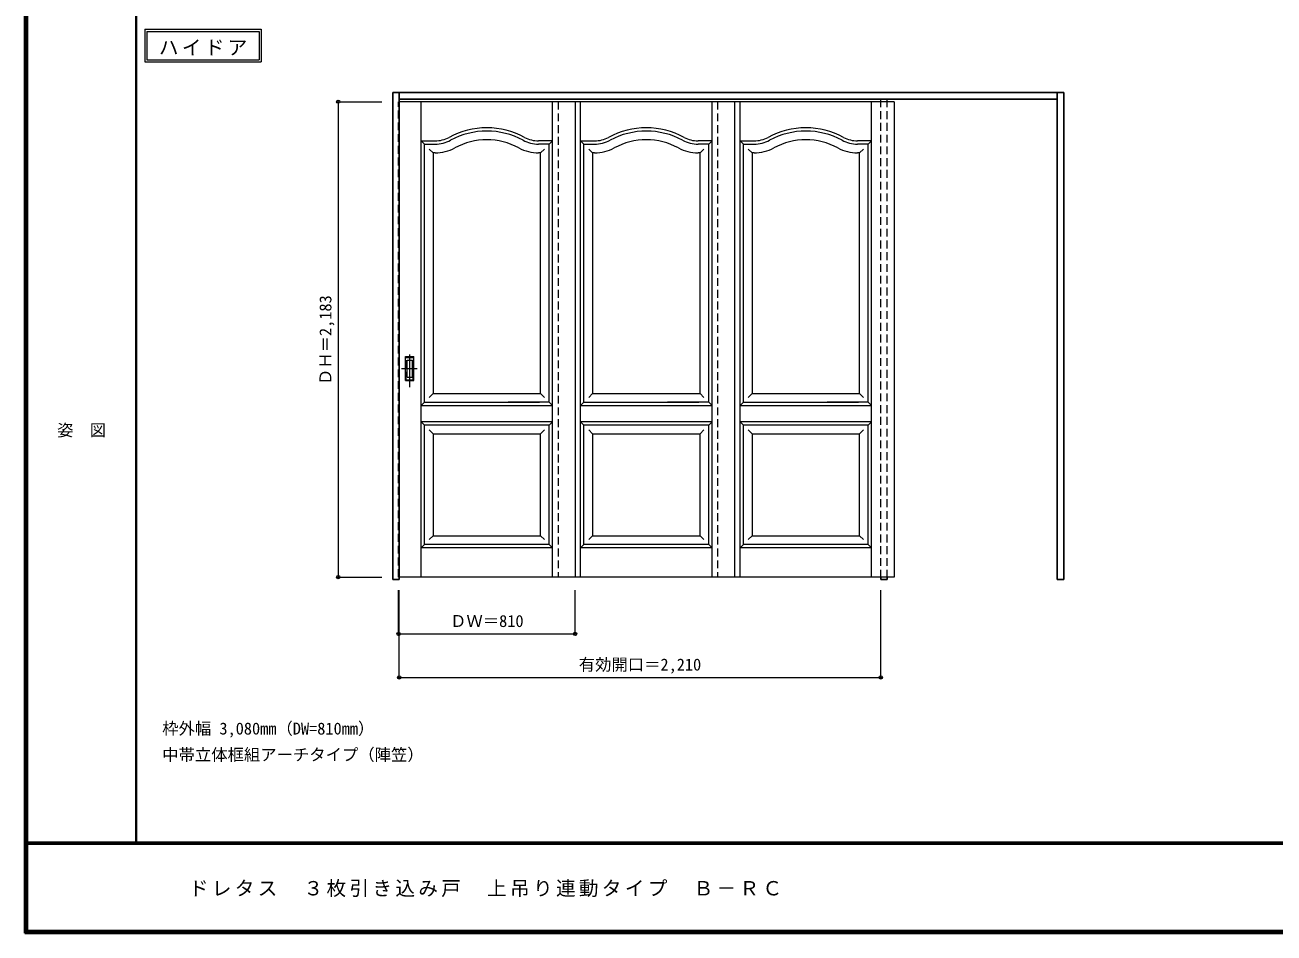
# Model space of a CAD drawing. Units: millimetres, scale not verified. Extents: x -6000 to 5700, y -4307 to 4175.
# Drawn here: x -6000 to -267, y -4205 to -36 of the extents above; entities that cross this region are included whole.
import ezdxf
from ezdxf.enums import TextEntityAlignment as Align

# ---------------------------------------------------------------- set-up
doc = ezdxf.new("R2010")
doc.units = ezdxf.units.MM
doc.header["$LTSCALE"] = 30
doc.header["$PDMODE"] = 32
doc.header["$PDSIZE"] = 15
doc.linetypes.add('CHAIN1', pattern=[8, 5, -1, 1, -1])
doc.linetypes.add('DASHED1', pattern=[1.8, 1.2, -0.6])
for name, color, linetype, lineweight in [('0-2_扉', 7, 'Continuous', 18), ('0-4_枠', 3, 'Continuous', 25), ('0-6_引手', 7, 'Continuous', 18), ('0-A_文字', 7, 'Continuous', 18), ('0-B_寸法', 4, 'Continuous', 9), ('F-1_枠', 6, 'Continuous', 40)]:
    doc.layers.add(name, color=color, linetype=linetype, lineweight=lineweight)
doc.layers.add('F-A_文字', color=7, linetype='Continuous')
doc.styles.add('ＭＳ ゴシック', font='')
doc.styles.get('ＭＳ ゴシック').set_extended_font_data('MS Gothic')

msp = doc.modelspace()

# ---------------------------------------------------------------- linework, layer by layer
at = {"layer": '0-2_扉', "color": 4, "linetype": 'DASHED1', "lineweight": 9}
for p, q in [((-4285, -387.75), (-4282, -387.75)), ((-4285, -2570.75), (-4285, -387.75)), ((-3553, -387.75), (-3553, -2570.75)), ((-3475, -387.75), (-3475, -391.75)), ((-2821, -387.75), (-2821, -2570.75)), ((-2821, -387.75), (-2821, -2570.75)), ((-2743, -387.75), (-2743, -391.75)), ((-2011, -387.75), (-2011, -391.75)), ((-4282, -2570.75), (-4285, -2570.75))]:
    msp.add_line(p, q, dxfattribs=at)
at = {"layer": '0-2_扉'}
for p, q in [((-3475, -387.75), (-4282, -387.75)), ((-4181.5, -2570.75), (-4181.5, -387.75)), ((-3578.5, -2570.75), (-3578.5, -387.75)), ((-2743, -387.75), (-3550, -387.75)), ((-3475, -387.75), (-3475, -2570.75)), ((-3449.5, -2570.75), (-3449.5, -387.75)), ((-2846.5, -2570.75), (-2846.5, -387.75)), ((-2011, -387.75), (-2818, -387.75)), ((-2743, -387.75), (-2743, -2570.75)), ((-2717.5, -2570.75), (-2717.5, -387.75)), ((-2114.5, -2570.75), (-2114.5, -387.75)), ((-2011, -387.75), (-2011, -2570.75)), ((-4166.5, -582.75), (-4181.5, -567.75)), ((-4181.5, -567.75), (-4117.49, -567.75)), ((-3578.5, -567.75), (-3642.51, -567.75)), ((-3593.5, -582.75), (-3578.5, -567.75)), ((-3434.5, -582.75), (-3449.5, -567.75)), ((-3449.5, -567.75), (-3385.49, -567.75)), ((-2846.5, -567.75), (-2910.51, -567.75)), ((-2861.5, -582.75), (-2846.5, -567.75)), ((-2702.5, -582.75), (-2717.5, -567.75)), ((-2717.5, -567.75), (-2653.49, -567.75)), ((-2114.5, -567.75), (-2178.51, -567.75)), ((-2129.5, -582.75), (-2114.5, -567.75)), ((-4166.5, -582.75), (-4117.49, -582.75)), ((-4166.5, -1767.75), (-4166.5, -582.75)), ((-4144.18, -605.07), (-4126.5, -622.75)), ((-4126.5, -622.75), (-4126.5, -622.75)), ((-4117.49, -622.75), (-4126.5, -622.75)), ((-4126.5, -622.75), (-4126.5, -1727.75)), ((-3593.5, -582.75), (-3642.51, -582.75)), ((-3633.5, -622.75), (-3642.51, -622.75)), ((-3615.82, -605.07), (-3633.5, -622.75)), ((-3633.5, -622.75), (-3633.5, -622.75)), ((-3633.5, -1727.75), (-3633.5, -622.75)), ((-3593.5, -1767.75), (-3593.5, -582.75)), ((-3434.5, -582.75), (-3385.49, -582.75)), ((-3434.5, -1767.75), (-3434.5, -582.75)), ((-3412.18, -605.07), (-3394.5, -622.75)), ((-3394.5, -622.75), (-3394.5, -622.75)), ((-3385.49, -622.75), (-3394.5, -622.75)), ((-3394.5, -622.75), (-3394.5, -1727.75)), ((-2861.5, -582.75), (-2910.51, -582.75)), ((-2901.5, -622.75), (-2910.51, -622.75)), ((-2883.82, -605.07), (-2901.5, -622.75)), ((-2901.5, -622.75), (-2901.5, -622.75)), ((-2901.5, -1727.75), (-2901.5, -622.75)), ((-2861.5, -1767.75), (-2861.5, -582.75)), ((-2702.5, -582.75), (-2653.49, -582.75)), ((-2702.5, -1767.75), (-2702.5, -582.75)), ((-2680.18, -605.07), (-2662.5, -622.75)), ((-2662.5, -622.75), (-2662.5, -622.75)), ((-2653.49, -622.75), (-2662.5, -622.75)), ((-2662.5, -622.75), (-2662.5, -1727.75)), ((-2129.5, -582.75), (-2178.51, -582.75)), ((-2169.5, -622.75), (-2178.51, -622.75)), ((-2151.82, -605.07), (-2169.5, -622.75)), ((-2169.5, -622.75), (-2169.5, -622.75)), ((-2169.5, -1727.75), (-2169.5, -622.75)), ((-2129.5, -1767.75), (-2129.5, -582.75)), ((-3593.69, -705.75), (-3593.5, -705.75)), ((-2861.69, -705.75), (-2861.5, -705.75)), ((-2129.69, -705.75), (-2129.5, -705.75)), ((-4166.5, -1767.75), (-4181.5, -1782.75)), ((-4166.5, -1767.75), (-3638.5, -1767.75)), ((-4126.5, -1727.75), (-4144.18, -1745.43)), ((-4126.5, -1727.75), (-3633.5, -1727.75)), ((-3593.5, -1767.75), (-3782.5, -1767.75)), ((-3633.5, -1727.75), (-3633.5, -1726.32)), ((-3633.5, -1727.75), (-3615.82, -1745.43)), ((-3578.5, -1782.75), (-3593.5, -1767.75)), ((-3434.5, -1767.75), (-3449.5, -1782.75)), ((-3434.5, -1767.75), (-2906.5, -1767.75)), ((-3394.5, -1727.75), (-3412.18, -1745.43)), ((-3394.5, -1727.75), (-2901.5, -1727.75)), ((-2861.5, -1767.75), (-3050.5, -1767.75)), ((-2901.5, -1727.75), (-2901.5, -1726.32)), ((-2901.5, -1727.75), (-2883.82, -1745.43)), ((-2846.5, -1782.75), (-2861.5, -1767.75)), ((-2702.5, -1767.75), (-2717.5, -1782.75)), ((-2702.5, -1767.75), (-2174.5, -1767.75)), ((-2662.5, -1727.75), (-2680.18, -1745.43)), ((-2662.5, -1727.75), (-2169.5, -1727.75)), ((-2129.5, -1767.75), (-2318.5, -1767.75)), ((-2169.5, -1727.75), (-2169.5, -1726.32)), ((-2169.5, -1727.75), (-2151.82, -1745.43)), ((-2114.5, -1782.75), (-2129.5, -1767.75)), ((-4181.5, -1782.75), (-3578.5, -1782.75)), ((-3449.5, -1782.75), (-2846.5, -1782.75)), ((-2717.5, -1782.75), (-2114.5, -1782.75)), ((-4166.5, -1872.75), (-4181.5, -1857.75)), ((-3578.5, -1857.75), (-4181.5, -1857.75)), ((-4166.5, -2420.75), (-4166.5, -1872.75)), ((-3593.5, -1872.75), (-4166.5, -1872.75)), ((-3578.5, -1857.75), (-3593.5, -1872.75)), ((-3593.5, -2420.75), (-3593.5, -1872.75)), ((-3434.5, -1872.75), (-3449.5, -1857.75)), ((-2846.5, -1857.75), (-3449.5, -1857.75)), ((-3434.5, -2420.75), (-3434.5, -1872.75)), ((-2861.5, -1872.75), (-3434.5, -1872.75)), ((-2846.5, -1857.75), (-2861.5, -1872.75)), ((-2861.5, -2420.75), (-2861.5, -1872.75)), ((-2702.5, -1872.75), (-2717.5, -1857.75)), ((-2114.5, -1857.75), (-2717.5, -1857.75)), ((-2702.5, -2420.75), (-2702.5, -1872.75)), ((-2129.5, -1872.75), (-2702.5, -1872.75)), ((-2114.5, -1857.75), (-2129.5, -1872.75)), ((-2129.5, -2420.75), (-2129.5, -1872.75)), ((-4126.5, -1912.75), (-4144.18, -1895.07)), ((-4126.5, -1912.75), (-4126.5, -2380.75)), ((-4126.5, -1912.75), (-3633.5, -1912.75)), ((-3633.54, -1912.75), (-3615.86, -1895.07)), ((-3633.5, -2380.75), (-3633.5, -1912.75)), ((-3394.5, -1912.75), (-3412.18, -1895.07)), ((-3394.5, -1912.75), (-3394.5, -2380.75)), ((-3394.5, -1912.75), (-2901.5, -1912.75)), ((-2901.54, -1912.75), (-2883.86, -1895.07)), ((-2901.5, -2380.75), (-2901.5, -1912.75)), ((-2662.5, -1912.75), (-2680.18, -1895.07)), ((-2662.5, -1912.75), (-2662.5, -2380.75)), ((-2662.5, -1912.75), (-2169.5, -1912.75)), ((-2169.54, -1912.75), (-2151.86, -1895.07)), ((-2169.5, -2380.75), (-2169.5, -1912.75)), ((-4126.5, -2380.75), (-4144.18, -2398.43)), ((-4126.5, -2380.75), (-3633.5, -2380.75)), ((-3633.5, -2380.75), (-3633.5, -2379.32)), ((-3633.5, -2380.75), (-3615.82, -2398.43)), ((-3394.5, -2380.75), (-3412.18, -2398.43)), ((-3394.5, -2380.75), (-2901.5, -2380.75)), ((-2901.5, -2380.75), (-2901.5, -2379.32)), ((-2901.5, -2380.75), (-2883.82, -2398.43)), ((-2662.5, -2380.75), (-2680.18, -2398.43)), ((-2662.5, -2380.75), (-2169.5, -2380.75)), ((-2169.5, -2380.75), (-2169.5, -2379.32)), ((-2169.5, -2380.75), (-2151.82, -2398.43)), ((-4166.5, -2420.75), (-4181.5, -2435.75)), ((-3578.5, -2435.75), (-4181.5, -2435.75)), ((-3593.5, -2420.75), (-4166.5, -2420.75)), ((-3593.5, -2420.75), (-3578.5, -2435.75)), ((-3434.5, -2420.75), (-3449.5, -2435.75)), ((-2846.5, -2435.75), (-3449.5, -2435.75)), ((-2861.5, -2420.75), (-3434.5, -2420.75)), ((-2861.5, -2420.75), (-2846.5, -2435.75)), ((-2702.5, -2420.75), (-2717.5, -2435.75)), ((-2114.5, -2435.75), (-2717.5, -2435.75)), ((-2129.5, -2420.75), (-2702.5, -2420.75)), ((-2129.5, -2420.75), (-2114.5, -2435.75)), ((-3475, -2570.75), (-4282, -2570.75)), ((-2743, -2570.75), (-3550, -2570.75)), ((-2011, -2570.75), (-2818, -2570.75))]:
    msp.add_line(p, q, dxfattribs=at)
for centre, radius, start, end in [((-3880, -872.75), 365, 61.6423, 118.3577), ((-3148, -872.75), 365, 61.6423, 118.3577), ((-2416, -872.75), 365, 61.6423, 118.3577), ((-4117.49, -432.75), 135, 270, 298.3577), ((-4117.49, -432.75), 150, 270, 298.3577), ((-3880, -872.75), 350, 61.6423, 118.3577), ((-3880, -872.75), 310, 61.6423, 118.3577), ((-3642.51, -432.75), 150, 241.6423, 270), ((-3642.51, -432.75), 135, 241.6423, 270), ((-3385.49, -432.75), 135, 270, 298.3577), ((-3385.49, -432.75), 150, 270, 298.3577), ((-3148, -872.75), 350, 61.6423, 118.3577), ((-3148, -872.75), 310, 61.6423, 118.3577), ((-2910.51, -432.75), 150, 241.6423, 270), ((-2910.51, -432.75), 135, 241.6423, 270), ((-2653.49, -432.75), 135, 270, 298.3577), ((-2653.49, -432.75), 150, 270, 298.3577), ((-2416, -872.75), 350, 61.6423, 118.3577), ((-2416, -872.75), 310, 61.6423, 118.3577), ((-2178.51, -432.75), 150, 241.6423, 270), ((-2178.51, -432.75), 135, 241.6423, 270), ((-4117.49, -432.75), 190, 270, 298.3577), ((-3642.51, -432.75), 190, 241.6423, 270), ((-3385.49, -432.75), 190, 270, 298.3577), ((-2910.51, -432.75), 190, 241.6423, 270), ((-2653.49, -432.75), 190, 270, 298.3577), ((-2178.51, -432.75), 190, 241.6423, 270)]:
    msp.add_arc(centre, radius, start, end, dxfattribs=at)
at = {"layer": '0-4_枠'}
for p, q in [((-4312, -2581.25), (-4312, -346.25)), ((-4282, -2581.25), (-4282, -346.25)), ((-4282, -376.25), (-1262, -376.25)), ((-1262, -2581.25), (-1262, -346.25)), ((-2072, -2570.75), (-2072, -2581.25)), ((-2042, -2570.75), (-2042, -2581.25)), ((-4282, -2581.25), (-4312, -2581.25)), ((-2072, -2581.25), (-2042, -2581.25)), ((-1232, -2581.25), (-1262, -2581.25))]:
    msp.add_line(p, q, dxfattribs=at)
at = {"layer": '0-4_枠', "color": 4, "linetype": 'DASHED1', "lineweight": 9}
for p, q in [((-2072, -2573.25), (-2072, -376.25)), ((-2042, -2573.25), (-2042, -376.25))]:
    msp.add_line(p, q, dxfattribs=at)
at = {"layer": '0-4_枠'}
msp.add_lwpolyline([(-4312, -346.25), (-1232, -346.25), (-1232, -2581.25)], dxfattribs=at)
at = {"layer": '0-6_引手', "linetype": 'CHAIN1'}
for p, q in [((-4234, -1698.48), (-4234, -1527.63)), ((-4272.07, -1613.25), (-4199.56, -1613.25))]:
    msp.add_line(p, q, dxfattribs=at)
at = {"layer": '0-6_引手'}
for p, q in [((-4253, -1558.25), (-4215, -1558.25)), ((-4253, -1668.25), (-4253, -1558.25)), ((-4246.5, -1574.25), (-4221.5, -1574.25)), ((-4246.5, -1652.25), (-4246.5, -1574.25)), ((-4221.5, -1652.25), (-4221.5, -1574.25)), ((-4215, -1668.25), (-4215, -1558.25)), ((-4246.5, -1652.25), (-4221.5, -1652.25)), ((-4253, -1668.25), (-4215, -1668.25))]:
    msp.add_line(p, q, dxfattribs=at)
at = {"layer": '0-6_引手', "linetype": 'DASHED1'}
for p, q in [((-4218, -1664.25), (-4218, -1562.25)), ((-4250, -1664.25), (-4218, -1664.25))]:
    msp.add_line(p, q, dxfattribs=at)
msp.add_lwpolyline([(-4250, -1664.25), (-4250, -1562.25), (-4218, -1562.25)], dxfattribs=at)
at = {"layer": '0-A_文字'}
for p, q in [((-5450, -55.5), (-5450, -205.5)), ((-5440, -65.5), (-4925.67, -65.5)), ((-4925.67, -65.5), (-4925.67, -195.5)), ((-5450, -205.5), (-4915.67, -205.5))]:
    msp.add_line(p, q, dxfattribs=at)
for points in [[(-5450, -55.5), (-4915.67, -55.5), (-4915.67, -205.5)], [(-5440, -65.5), (-5440, -195.5), (-4925.67, -195.5)]]:
    msp.add_lwpolyline(points, dxfattribs=at)
at = {"layer": '0-B_寸法'}
for p, q in [((-4562, -387.75), (-4362, -387.75)), ((-4562, -387.75), (-4562, -2570.75)), ((-4562, -2570.75), (-4362, -2570.75)), ((-4285, -2831.25), (-4285, -2631.25)), ((-4282, -3031.25), (-4282, -2631.25)), ((-3475, -2831.25), (-3475, -2631.25)), ((-2072, -3031.25), (-2072, -2631.25)), ((-4285, -2831.25), (-3475, -2831.25)), ((-4282, -3031.25), (-2072, -3031.25))]:
    msp.add_line(p, q, dxfattribs=at)
at = {"layer": '0-B_寸法', "color": 7}
for p in [(-4562, -387.75), (-4562, -2570.75), (-4285, -2831.25), (-3475, -2831.25), (-4282, -3031.25), (-2072, -3031.25)]:
    msp.add_point(p, dxfattribs=at)
at = {"layer": 'F-1_枠'}
for p, q in [((-6000, 4175), (-6000, -4205)), ((-5995, 4175), (-5995, -4205)), ((-5990, 4175), (-5990, -4205)), ((-5490, 4175), (-5490, -3790)), ((5700, -3790), (-6000, -3790)), ((5700, -3795), (-6000, -3795)), ((5700, -4195), (-6000, -4195)), ((5700, -4200), (-6000, -4200)), ((5700, -4205), (-6000, -4205))]:
    msp.add_line(p, q, dxfattribs=at)

# ---------------------------------------------------------------- texts
at = {"layer": '0-A_文字', "style": 'ＭＳ ゴシック'}
for s, p in [('枠外幅 3,080mm（DW=810mm）', (-5370, -3310)), ('中帯立体框組アーチタイプ（陣笠）', (-5370, -3430))]:
    msp.add_text(s, height=54.99, dxfattribs=at).set_placement(p, align=Align.BOTTOM_LEFT)
at = {"layer": '0-A_文字', "insert": (-5385.34, -175.5), "char_height": 65.98, "attachment_point": 7, "style": 'ＭＳ ゴシック'}
msp.add_mtext('\\T1.17;ハイドア', dxfattribs=at)
at = {"layer": '0-B_寸法', "color": 7, "style": 'ＭＳ ゴシック'}
msp.add_text('ＤＨ＝2,183', height=54.99, rotation=90, dxfattribs=at).set_placement((-4577, -1688.75), align=Align.BOTTOM_LEFT)
for s, p in [('ＤＷ＝810', (-4048.75, -2816.25)), ('有効開口＝2,210', (-3458.25, -3016.25))]:
    msp.add_text(s, height=54.99, dxfattribs=at).set_placement(p, align=Align.BOTTOM_LEFT)
at = {"layer": 'F-A_文字', "style": 'ＭＳ ゴシック'}
msp.add_text('姿\u3000図', height=54.99, dxfattribs=at).set_placement((-5852.5, -1940.25), align=Align.BOTTOM_LEFT)
at = {"layer": 'F-A_文字', "insert": (-5247.55, -4040), "char_height": 65.98, "attachment_point": 7, "style": 'ＭＳ ゴシック'}
msp.add_mtext('\\T1.17;ドレタス\u3000３枚引き込み戸\u3000上吊り連動タイプ\u3000Ｂ－ＲＣ', dxfattribs=at)

doc.saveas('drawing.dxf')
